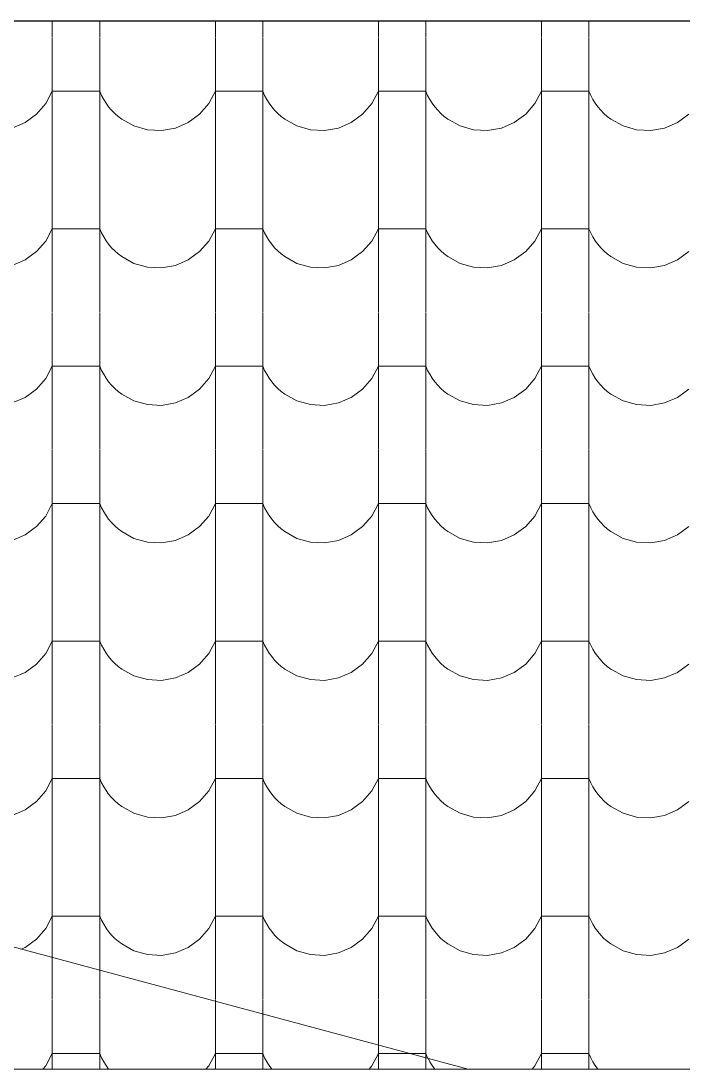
# Model space of a CAD drawing. Header units: millimetres. Extents: x 3554773 to 3850347, y -1853213 to -1653133.
# Drawn here: x 3612596 to 3615305, y -1693582 to -1689296 of the extents above; entities that cross this region are included whole.
import ezdxf

# ---------------------------------------------------------------- set-up
doc = ezdxf.new("R2010")
doc.units = ezdxf.units.MM
doc.header["$MEASUREMENT"] = 0
doc.set_wipeout_variables(frame=1)
doc.linetypes.add('Wipeout_Contour', pattern=[1000, 0, -1000])
doc.layers.add('Shell - Roof', color=7, linetype='Continuous')
for name, color, linetype, lineweight, true_color in [('Shell - Roof_Pen_No__72', 7, 'Continuous', 20, 0xbf8080), ('Shell - Roof_Pen_No__92', 7, 'Continuous', 13, 0xbf8080), ('Structural - Bearing_Pen_No__87', 7, 'Continuous', 20, 0x6a6a6a)]:
    doc.layers.add(name, color=color, linetype=linetype, lineweight=lineweight, true_color=true_color)

# ---------------------------------------------------------------- blocks, each defined once
blk = doc.blocks.new('*X19', base_point=(2062354.7, -947561.6))
at = {"layer": 'Shell - Roof_Pen_No__72', "linetype": 'Continuous'}
for p, q in [((3681145.7, -1725502.1), (3681145.7, -1725544.6)), ((3681193.7, -1725515), (3681193.7, -1725544.6)), ((3681145.7, -1725545.1), (3681145.7, -1725614.9)), ((3681193.7, -1725545.1), (3681193.7, -1725614.9)), ((3681310.7, -1725546.3), (3681310.7, -1725614.9)), ((3681358.7, -1725559.2), (3681358.7, -1725614.9)), ((3681475.7, -1725590.5), (3681475.7, -1725614.9)), ((3681139, -1725611.7), (3681145.7, -1725599.2)), ((3681169.7, -1725599.2), (3681145.7, -1725599.2)), ((3681193.7, -1725599.2), (3681169.7, -1725599.2)), ((3681193.7, -1725599.2), (3681195.5, -1725603.4)), ((3681304, -1725611.7), (3681310.7, -1725599.2)), ((3681334.7, -1725599.2), (3681310.7, -1725599.2)), ((3681358.7, -1725599.2), (3681334.7, -1725599.2)), ((3681358.7, -1725599.2), (3681360.5, -1725603.4)), ((3681469, -1725611.7), (3681475.7, -1725599.2)), ((3681499.7, -1725599.2), (3681475.7, -1725599.2)), ((3681507.9, -1725599.2), (3681499.7, -1725599.2)), ((3681136.2, -1725614.9), (3681139, -1725611.7)), ((3681195.5, -1725603.4), (3681197.7, -1725607.4)), ((3681197.7, -1725607.4), (3681200.1, -1725611.3)), ((3681200.1, -1725611.3), (3681202.7, -1725614.9)), ((3681301.2, -1725614.9), (3681304, -1725611.7)), ((3681360.5, -1725603.4), (3681362.7, -1725607.4)), ((3681362.7, -1725607.4), (3681365.1, -1725611.3)), ((3681365.1, -1725611.3), (3681367.7, -1725614.9)), ((3681466.2, -1725614.9), (3681469, -1725611.7)), ((3681523.7, -1725603.4), (3681523.7, -1725614.9)), ((3681525.9, -1725604), (3681527.7, -1725607.4)), ((3681527.7, -1725607.4), (3681530.1, -1725611.3)), ((3681530.1, -1725611.3), (3681532.7, -1725614.9))]:
    blk.add_line(p, q, dxfattribs=at)
blk = doc.blocks.new('Fill_10', base_point=(2062354.7, -947561.6))
at = {"color": 254, "linetype": 'Wipeout_Contour', "lineweight": 0, "ltscale": 12190911.82455207}
blk.add_wipeout([(3679150, -1724967.4), (3676733.4, -1725614.9), (3681566.6, -1725614.9)], dxfattribs=at).dxf.layer = 'Shell - Roof'
at = {"layer": 'Shell - Roof_Pen_No__72', "linetype": 'Continuous'}
blk.add_blockref('*X19', (2062354.7, -947561.6), dxfattribs=at)
blk = doc.blocks.new('*X21', base_point=(2062354.7, -947561.6))
at = {"layer": 'Shell - Roof_Pen_No__72', "linetype": 'Continuous'}
for p, q in [((3681145.7, -1724555.2), (3681145.7, -1724571.6)), ((3681193.7, -1724555.2), (3681193.7, -1724571.6)), ((3681310.7, -1724555.2), (3681310.7, -1724571.6)), ((3681358.7, -1724555.2), (3681358.7, -1724571.6)), ((3681475.7, -1724555.2), (3681475.7, -1724571.6)), ((3681523.7, -1724555.2), (3681523.7, -1724571.6)), ((3681640.7, -1724555.2), (3681640.7, -1724571.6)), ((3681688.7, -1724555.2), (3681688.7, -1724571.6)), ((3681145.7, -1724572.1), (3681145.7, -1724710.6)), ((3681193.7, -1724572.1), (3681193.7, -1724710.6)), ((3681310.7, -1724572.1), (3681310.7, -1724710.6)), ((3681358.7, -1724572.1), (3681358.7, -1724710.6)), ((3681475.7, -1724572.1), (3681475.7, -1724710.6)), ((3681523.7, -1724572.1), (3681523.7, -1724710.6)), ((3681640.7, -1724572.1), (3681640.7, -1724710.6)), ((3681688.7, -1724572.1), (3681688.7, -1724710.6)), ((3681139, -1724638.7), (3681145.7, -1724626.2)), ((3681169.7, -1724626.2), (3681145.7, -1724626.2)), ((3681193.7, -1724626.2), (3681169.7, -1724626.2)), ((3681193.7, -1724626.2), (3681195.5, -1724630.4)), ((3681304, -1724638.7), (3681310.7, -1724626.2)), ((3681334.7, -1724626.2), (3681310.7, -1724626.2)), ((3681358.7, -1724626.2), (3681334.7, -1724626.2)), ((3681358.7, -1724626.2), (3681360.5, -1724630.4)), ((3681469, -1724638.7), (3681475.7, -1724626.2)), ((3681499.7, -1724626.2), (3681475.7, -1724626.2)), ((3681523.7, -1724626.2), (3681499.7, -1724626.2)), ((3681523.7, -1724626.2), (3681525.5, -1724630.4)), ((3681634, -1724638.7), (3681640.7, -1724626.2)), ((3681664.7, -1724626.2), (3681640.7, -1724626.2)), ((3681688.7, -1724626.2), (3681664.7, -1724626.2)), ((3681688.7, -1724626.2), (3681690.5, -1724630.4)), ((3681195.5, -1724630.4), (3681197.7, -1724634.4)), ((3681197.7, -1724634.4), (3681200.1, -1724638.3)), ((3681200.1, -1724638.3), (3681202.7, -1724641.9)), ((3681360.5, -1724630.4), (3681362.7, -1724634.4)), ((3681362.7, -1724634.4), (3681365.1, -1724638.3)), ((3681365.1, -1724638.3), (3681367.7, -1724641.9)), ((3681525.5, -1724630.4), (3681527.7, -1724634.4)), ((3681527.7, -1724634.4), (3681530.1, -1724638.3)), ((3681530.1, -1724638.3), (3681532.7, -1724641.9)), ((3681690.5, -1724630.4), (3681692.7, -1724634.4)), ((3681692.7, -1724634.4), (3681695.1, -1724638.3)), ((3681695.1, -1724638.3), (3681697.7, -1724641.9)), ((3681129.7, -1724649.4), (3681139, -1724638.7)), ((3681202.7, -1724641.9), (3681205.7, -1724645.4)), ((3681205.7, -1724645.4), (3681208.9, -1724648.7)), ((3681208.9, -1724648.7), (3681212.3, -1724651.7)), ((3681294.7, -1724649.4), (3681304, -1724638.7)), ((3681367.7, -1724641.9), (3681370.7, -1724645.4)), ((3681370.7, -1724645.4), (3681373.9, -1724648.7)), ((3681373.9, -1724648.7), (3681377.3, -1724651.7)), ((3681459.7, -1724649.4), (3681469, -1724638.7)), ((3681532.7, -1724641.9), (3681535.7, -1724645.4)), ((3681535.7, -1724645.4), (3681538.9, -1724648.7)), ((3681538.9, -1724648.7), (3681542.3, -1724651.7)), ((3681624.7, -1724649.4), (3681634, -1724638.7)), ((3681697.7, -1724641.9), (3681700.7, -1724645.4)), ((3681700.7, -1724645.4), (3681703.9, -1724648.7)), ((3681703.9, -1724648.7), (3681707.3, -1724651.7)), ((3681105.2, -1724663.4), (3681118.2, -1724657.8)), ((3681118.2, -1724657.8), (3681129.7, -1724649.4)), ((3681212.3, -1724651.7), (3681215.9, -1724654.4)), ((3681215.9, -1724654.4), (3681228.3, -1724661.3)), ((3681270.2, -1724663.4), (3681283.2, -1724657.8)), ((3681283.2, -1724657.8), (3681294.7, -1724649.4)), ((3681377.3, -1724651.7), (3681380.9, -1724654.4)), ((3681380.9, -1724654.4), (3681393.3, -1724661.3)), ((3681435.2, -1724663.4), (3681448.2, -1724657.8)), ((3681448.2, -1724657.8), (3681459.7, -1724649.4)), ((3681542.3, -1724651.7), (3681545.9, -1724654.4)), ((3681545.9, -1724654.4), (3681558.3, -1724661.3)), ((3681600.2, -1724663.4), (3681613.2, -1724657.8)), ((3681613.2, -1724657.8), (3681624.7, -1724649.4)), ((3681707.3, -1724651.7), (3681710.9, -1724654.4)), ((3681710.9, -1724654.4), (3681723.3, -1724661.3)), ((3681765.2, -1724663.4), (3681778.2, -1724657.8)), ((3681778.2, -1724657.8), (3681789.7, -1724649.4)), ((3681228.3, -1724661.3), (3681242, -1724665.1)), ((3681242, -1724665.1), (3681256.2, -1724665.9)), ((3681256.2, -1724665.9), (3681270.2, -1724663.4)), ((3681393.3, -1724661.3), (3681407, -1724665.1)), ((3681407, -1724665.1), (3681421.2, -1724665.9)), ((3681421.2, -1724665.9), (3681435.2, -1724663.4)), ((3681558.3, -1724661.3), (3681572, -1724665.1)), ((3681572, -1724665.1), (3681586.2, -1724665.9)), ((3681586.2, -1724665.9), (3681600.2, -1724663.4)), ((3681723.3, -1724661.3), (3681737, -1724665.1)), ((3681737, -1724665.1), (3681751.2, -1724665.9)), ((3681751.2, -1724665.9), (3681765.2, -1724663.4)), ((3681145.7, -1724711.1), (3681145.7, -1724849.6)), ((3681193.7, -1724711.1), (3681193.7, -1724849.6)), ((3681310.7, -1724711.1), (3681310.7, -1724849.6)), ((3681358.7, -1724711.1), (3681358.7, -1724849.6)), ((3681475.7, -1724711.1), (3681475.7, -1724849.6)), ((3681523.7, -1724711.1), (3681523.7, -1724849.6)), ((3681640.7, -1724711.1), (3681640.7, -1724849.6)), ((3681688.7, -1724711.1), (3681688.7, -1724849.6)), ((3681139, -1724777.7), (3681145.7, -1724765.2)), ((3681169.7, -1724765.2), (3681145.7, -1724765.2)), ((3681193.7, -1724765.2), (3681169.7, -1724765.2)), ((3681193.7, -1724765.2), (3681195.5, -1724769.4)), ((3681304, -1724777.7), (3681310.7, -1724765.2)), ((3681334.7, -1724765.2), (3681310.7, -1724765.2)), ((3681358.7, -1724765.2), (3681334.7, -1724765.2)), ((3681358.7, -1724765.2), (3681360.5, -1724769.4)), ((3681469, -1724777.7), (3681475.7, -1724765.2)), ((3681499.7, -1724765.2), (3681475.7, -1724765.2)), ((3681523.7, -1724765.2), (3681499.7, -1724765.2)), ((3681523.7, -1724765.2), (3681525.5, -1724769.4)), ((3681634, -1724777.7), (3681640.7, -1724765.2)), ((3681664.7, -1724765.2), (3681640.7, -1724765.2)), ((3681688.7, -1724765.2), (3681664.7, -1724765.2)), ((3681688.7, -1724765.2), (3681690.5, -1724769.4)), ((3681195.5, -1724769.4), (3681197.7, -1724773.4)), ((3681197.7, -1724773.4), (3681200.1, -1724777.3)), ((3681360.5, -1724769.4), (3681362.7, -1724773.4)), ((3681362.7, -1724773.4), (3681365.1, -1724777.3)), ((3681525.5, -1724769.4), (3681527.7, -1724773.4)), ((3681527.7, -1724773.4), (3681530.1, -1724777.3)), ((3681690.5, -1724769.4), (3681692.7, -1724773.4)), ((3681692.7, -1724773.4), (3681695.1, -1724777.3)), ((3681129.7, -1724788.4), (3681139, -1724777.7)), ((3681200.1, -1724777.3), (3681202.7, -1724780.9)), ((3681202.7, -1724780.9), (3681205.7, -1724784.4)), ((3681205.7, -1724784.4), (3681208.9, -1724787.7)), ((3681294.7, -1724788.4), (3681304, -1724777.7)), ((3681365.1, -1724777.3), (3681367.7, -1724780.9)), ((3681367.7, -1724780.9), (3681370.7, -1724784.4)), ((3681370.7, -1724784.4), (3681373.9, -1724787.7)), ((3681459.7, -1724788.4), (3681469, -1724777.7)), ((3681530.1, -1724777.3), (3681532.7, -1724780.9)), ((3681532.7, -1724780.9), (3681535.7, -1724784.4)), ((3681535.7, -1724784.4), (3681538.9, -1724787.7)), ((3681624.7, -1724788.4), (3681634, -1724777.7)), ((3681695.1, -1724777.3), (3681697.7, -1724780.9)), ((3681697.7, -1724780.9), (3681700.7, -1724784.4)), ((3681700.7, -1724784.4), (3681703.9, -1724787.7)), ((3681105.2, -1724802.4), (3681118.2, -1724796.8)), ((3681118.2, -1724796.8), (3681129.7, -1724788.4)), ((3681208.9, -1724787.7), (3681212.3, -1724790.7)), ((3681212.3, -1724790.7), (3681215.9, -1724793.4)), ((3681215.9, -1724793.4), (3681228.3, -1724800.3)), ((3681270.2, -1724802.4), (3681283.2, -1724796.8)), ((3681283.2, -1724796.8), (3681294.7, -1724788.4)), ((3681373.9, -1724787.7), (3681377.3, -1724790.7)), ((3681377.3, -1724790.7), (3681380.9, -1724793.4)), ((3681380.9, -1724793.4), (3681393.3, -1724800.3)), ((3681435.2, -1724802.4), (3681448.2, -1724796.8)), ((3681448.2, -1724796.8), (3681459.7, -1724788.4)), ((3681538.9, -1724787.7), (3681542.3, -1724790.7)), ((3681542.3, -1724790.7), (3681545.9, -1724793.4)), ((3681545.9, -1724793.4), (3681558.3, -1724800.3)), ((3681600.2, -1724802.4), (3681613.2, -1724796.8)), ((3681613.2, -1724796.8), (3681624.7, -1724788.4)), ((3681703.9, -1724787.7), (3681707.3, -1724790.7)), ((3681707.3, -1724790.7), (3681710.9, -1724793.4)), ((3681710.9, -1724793.4), (3681723.3, -1724800.3)), ((3681765.2, -1724802.4), (3681778.2, -1724796.8)), ((3681778.2, -1724796.8), (3681789.7, -1724788.4)), ((3681228.3, -1724800.3), (3681242, -1724804.1)), ((3681242, -1724804.1), (3681256.2, -1724804.9)), ((3681256.2, -1724804.9), (3681270.2, -1724802.4)), ((3681393.3, -1724800.3), (3681407, -1724804.1)), ((3681407, -1724804.1), (3681421.2, -1724804.9)), ((3681421.2, -1724804.9), (3681435.2, -1724802.4)), ((3681558.3, -1724800.3), (3681572, -1724804.1)), ((3681572, -1724804.1), (3681586.2, -1724804.9)), ((3681586.2, -1724804.9), (3681600.2, -1724802.4)), ((3681723.3, -1724800.3), (3681737, -1724804.1)), ((3681737, -1724804.1), (3681751.2, -1724804.9)), ((3681751.2, -1724804.9), (3681765.2, -1724802.4)), ((3681145.7, -1724850.1), (3681145.7, -1724988.6)), ((3681193.7, -1724850.1), (3681193.7, -1724988.6)), ((3681310.7, -1724850.1), (3681310.7, -1724988.6)), ((3681358.7, -1724850.1), (3681358.7, -1724988.6)), ((3681475.7, -1724850.1), (3681475.7, -1724988.6)), ((3681523.7, -1724850.1), (3681523.7, -1724988.6)), ((3681640.7, -1724850.1), (3681640.7, -1724988.6)), ((3681688.7, -1724850.1), (3681688.7, -1724988.6)), ((3681139, -1724916.7), (3681145.7, -1724904.2)), ((3681169.7, -1724904.2), (3681145.7, -1724904.2)), ((3681193.7, -1724904.2), (3681169.7, -1724904.2)), ((3681193.7, -1724904.2), (3681195.5, -1724908.4)), ((3681195.5, -1724908.4), (3681197.7, -1724912.4)), ((3681197.7, -1724912.4), (3681200.1, -1724916.3)), ((3681304, -1724916.7), (3681310.7, -1724904.2)), ((3681334.7, -1724904.2), (3681310.7, -1724904.2)), ((3681358.7, -1724904.2), (3681334.7, -1724904.2)), ((3681358.7, -1724904.2), (3681360.5, -1724908.4)), ((3681360.5, -1724908.4), (3681362.7, -1724912.4)), ((3681362.7, -1724912.4), (3681365.1, -1724916.3)), ((3681469, -1724916.7), (3681475.7, -1724904.2)), ((3681499.7, -1724904.2), (3681475.7, -1724904.2)), ((3681523.7, -1724904.2), (3681499.7, -1724904.2)), ((3681523.7, -1724904.2), (3681525.5, -1724908.4)), ((3681525.5, -1724908.4), (3681527.7, -1724912.4)), ((3681527.7, -1724912.4), (3681530.1, -1724916.3)), ((3681634, -1724916.7), (3681640.7, -1724904.2)), ((3681664.7, -1724904.2), (3681640.7, -1724904.2)), ((3681688.7, -1724904.2), (3681664.7, -1724904.2)), ((3681688.7, -1724904.2), (3681690.5, -1724908.4)), ((3681690.5, -1724908.4), (3681692.7, -1724912.4)), ((3681692.7, -1724912.4), (3681695.1, -1724916.3)), ((3681129.7, -1724927.4), (3681139, -1724916.7)), ((3681200.1, -1724916.3), (3681202.7, -1724919.9)), ((3681202.7, -1724919.9), (3681205.7, -1724923.4)), ((3681205.7, -1724923.4), (3681208.9, -1724926.7)), ((3681294.7, -1724927.4), (3681304, -1724916.7)), ((3681365.1, -1724916.3), (3681367.7, -1724919.9)), ((3681367.7, -1724919.9), (3681370.7, -1724923.4)), ((3681370.7, -1724923.4), (3681373.9, -1724926.7)), ((3681459.7, -1724927.4), (3681469, -1724916.7)), ((3681530.1, -1724916.3), (3681532.7, -1724919.9)), ((3681532.7, -1724919.9), (3681535.7, -1724923.4)), ((3681535.7, -1724923.4), (3681538.9, -1724926.7)), ((3681624.7, -1724927.4), (3681634, -1724916.7)), ((3681695.1, -1724916.3), (3681697.7, -1724919.9)), ((3681697.7, -1724919.9), (3681700.7, -1724923.4)), ((3681700.7, -1724923.4), (3681703.9, -1724926.7)), ((3681118.2, -1724935.8), (3681129.7, -1724927.4)), ((3681208.9, -1724926.7), (3681212.3, -1724929.7)), ((3681212.3, -1724929.7), (3681215.9, -1724932.4)), ((3681215.9, -1724932.4), (3681228.3, -1724939.3)), ((3681283.2, -1724935.8), (3681294.7, -1724927.4)), ((3681373.9, -1724926.7), (3681377.3, -1724929.7)), ((3681377.3, -1724929.7), (3681380.9, -1724932.4)), ((3681380.9, -1724932.4), (3681393.3, -1724939.3)), ((3681448.2, -1724935.8), (3681459.7, -1724927.4)), ((3681538.9, -1724926.7), (3681542.3, -1724929.7)), ((3681542.3, -1724929.7), (3681545.9, -1724932.4)), ((3681545.9, -1724932.4), (3681558.3, -1724939.3)), ((3681613.2, -1724935.8), (3681624.7, -1724927.4)), ((3681703.9, -1724926.7), (3681707.3, -1724929.7)), ((3681707.3, -1724929.7), (3681710.9, -1724932.4)), ((3681710.9, -1724932.4), (3681723.3, -1724939.3)), ((3681778.2, -1724935.8), (3681789.7, -1724927.4)), ((3681105.2, -1724941.4), (3681118.2, -1724935.8)), ((3681228.3, -1724939.3), (3681242, -1724943.1)), ((3681242, -1724943.1), (3681256.2, -1724943.9)), ((3681256.2, -1724943.9), (3681270.2, -1724941.4)), ((3681270.2, -1724941.4), (3681283.2, -1724935.8)), ((3681393.3, -1724939.3), (3681407, -1724943.1)), ((3681407, -1724943.1), (3681421.2, -1724943.9)), ((3681421.2, -1724943.9), (3681435.2, -1724941.4)), ((3681435.2, -1724941.4), (3681448.2, -1724935.8)), ((3681558.3, -1724939.3), (3681572, -1724943.1)), ((3681572, -1724943.1), (3681586.2, -1724943.9)), ((3681586.2, -1724943.9), (3681600.2, -1724941.4)), ((3681600.2, -1724941.4), (3681613.2, -1724935.8)), ((3681723.3, -1724939.3), (3681737, -1724943.1)), ((3681737, -1724943.1), (3681751.2, -1724943.9)), ((3681751.2, -1724943.9), (3681765.2, -1724941.4)), ((3681765.2, -1724941.4), (3681778.2, -1724935.8)), ((3681145.7, -1724989.1), (3681145.7, -1725127.6)), ((3681193.7, -1724989.1), (3681193.7, -1725127.6)), ((3681310.7, -1724989.1), (3681310.7, -1725127.6)), ((3681358.7, -1724989.1), (3681358.7, -1725127.6)), ((3681475.7, -1724989.1), (3681475.7, -1725127.6)), ((3681523.7, -1724989.1), (3681523.7, -1725127.6)), ((3681640.7, -1724989.1), (3681640.7, -1725127.6)), ((3681688.7, -1724989.1), (3681688.7, -1725127.6)), ((3681139, -1725055.7), (3681145.7, -1725043.2)), ((3681169.7, -1725043.2), (3681145.7, -1725043.2)), ((3681193.7, -1725043.2), (3681169.7, -1725043.2)), ((3681193.7, -1725043.2), (3681195.5, -1725047.4)), ((3681195.5, -1725047.4), (3681197.7, -1725051.4)), ((3681197.7, -1725051.4), (3681200.1, -1725055.3)), ((3681304, -1725055.7), (3681310.7, -1725043.2)), ((3681334.7, -1725043.2), (3681310.7, -1725043.2)), ((3681358.7, -1725043.2), (3681334.7, -1725043.2)), ((3681358.7, -1725043.2), (3681360.5, -1725047.4)), ((3681360.5, -1725047.4), (3681362.7, -1725051.4)), ((3681362.7, -1725051.4), (3681365.1, -1725055.3)), ((3681469, -1725055.7), (3681475.7, -1725043.2)), ((3681499.7, -1725043.2), (3681475.7, -1725043.2)), ((3681523.7, -1725043.2), (3681499.7, -1725043.2)), ((3681523.7, -1725043.2), (3681525.5, -1725047.4)), ((3681525.5, -1725047.4), (3681527.7, -1725051.4)), ((3681527.7, -1725051.4), (3681530.1, -1725055.3)), ((3681634, -1725055.7), (3681640.7, -1725043.2)), ((3681664.7, -1725043.2), (3681640.7, -1725043.2)), ((3681688.7, -1725043.2), (3681664.7, -1725043.2)), ((3681688.7, -1725043.2), (3681690.5, -1725047.4)), ((3681690.5, -1725047.4), (3681692.7, -1725051.4)), ((3681692.7, -1725051.4), (3681695.1, -1725055.3)), ((3681129.7, -1725066.4), (3681139, -1725055.7)), ((3681200.1, -1725055.3), (3681202.7, -1725058.9)), ((3681202.7, -1725058.9), (3681205.7, -1725062.4)), ((3681294.7, -1725066.4), (3681304, -1725055.7)), ((3681365.1, -1725055.3), (3681367.7, -1725058.9)), ((3681367.7, -1725058.9), (3681370.7, -1725062.4)), ((3681459.7, -1725066.4), (3681469, -1725055.7)), ((3681530.1, -1725055.3), (3681532.7, -1725058.9)), ((3681532.7, -1725058.9), (3681535.7, -1725062.4)), ((3681624.7, -1725066.4), (3681634, -1725055.7)), ((3681695.1, -1725055.3), (3681697.7, -1725058.9)), ((3681697.7, -1725058.9), (3681700.7, -1725062.4)), ((3681118.2, -1725074.8), (3681129.7, -1725066.4)), ((3681205.7, -1725062.4), (3681208.9, -1725065.7)), ((3681208.9, -1725065.7), (3681212.3, -1725068.7)), ((3681212.3, -1725068.7), (3681215.9, -1725071.4)), ((3681215.9, -1725071.4), (3681228.3, -1725078.3)), ((3681283.2, -1725074.8), (3681294.7, -1725066.4)), ((3681370.7, -1725062.4), (3681373.9, -1725065.7)), ((3681373.9, -1725065.7), (3681377.3, -1725068.7)), ((3681377.3, -1725068.7), (3681380.9, -1725071.4)), ((3681380.9, -1725071.4), (3681393.3, -1725078.3)), ((3681448.2, -1725074.8), (3681459.7, -1725066.4)), ((3681535.7, -1725062.4), (3681538.9, -1725065.7)), ((3681538.9, -1725065.7), (3681542.3, -1725068.7)), ((3681542.3, -1725068.7), (3681545.9, -1725071.4)), ((3681545.9, -1725071.4), (3681558.3, -1725078.3)), ((3681613.2, -1725074.8), (3681624.7, -1725066.4)), ((3681700.7, -1725062.4), (3681703.9, -1725065.7)), ((3681703.9, -1725065.7), (3681707.3, -1725068.7)), ((3681707.3, -1725068.7), (3681710.9, -1725071.4)), ((3681710.9, -1725071.4), (3681723.3, -1725078.3)), ((3681778.2, -1725074.8), (3681789.7, -1725066.4)), ((3681105.2, -1725080.4), (3681118.2, -1725074.8)), ((3681228.3, -1725078.3), (3681242, -1725082.1)), ((3681242, -1725082.1), (3681256.2, -1725082.9)), ((3681256.2, -1725082.9), (3681270.2, -1725080.4)), ((3681270.2, -1725080.4), (3681283.2, -1725074.8)), ((3681393.3, -1725078.3), (3681407, -1725082.1)), ((3681407, -1725082.1), (3681421.2, -1725082.9)), ((3681421.2, -1725082.9), (3681435.2, -1725080.4)), ((3681435.2, -1725080.4), (3681448.2, -1725074.8)), ((3681558.3, -1725078.3), (3681572, -1725082.1)), ((3681572, -1725082.1), (3681586.2, -1725082.9)), ((3681586.2, -1725082.9), (3681600.2, -1725080.4)), ((3681600.2, -1725080.4), (3681613.2, -1725074.8)), ((3681723.3, -1725078.3), (3681737, -1725082.1)), ((3681737, -1725082.1), (3681751.2, -1725082.9)), ((3681751.2, -1725082.9), (3681765.2, -1725080.4)), ((3681765.2, -1725080.4), (3681778.2, -1725074.8)), ((3681145.7, -1725128.1), (3681145.7, -1725266.6)), ((3681193.7, -1725128.1), (3681193.7, -1725266.6)), ((3681310.7, -1725128.1), (3681310.7, -1725266.6)), ((3681358.7, -1725128.1), (3681358.7, -1725266.6)), ((3681475.7, -1725128.1), (3681475.7, -1725266.6)), ((3681523.7, -1725128.1), (3681523.7, -1725266.6)), ((3681640.7, -1725128.1), (3681640.7, -1725266.6)), ((3681688.7, -1725128.1), (3681688.7, -1725266.6)), ((3681139, -1725194.7), (3681145.7, -1725182.2)), ((3681169.7, -1725182.2), (3681145.7, -1725182.2)), ((3681193.7, -1725182.2), (3681169.7, -1725182.2)), ((3681193.7, -1725182.2), (3681195.5, -1725186.4)), ((3681195.5, -1725186.4), (3681197.7, -1725190.4)), ((3681304, -1725194.7), (3681310.7, -1725182.2)), ((3681334.7, -1725182.2), (3681310.7, -1725182.2)), ((3681358.7, -1725182.2), (3681334.7, -1725182.2)), ((3681358.7, -1725182.2), (3681360.5, -1725186.4)), ((3681360.5, -1725186.4), (3681362.7, -1725190.4)), ((3681469, -1725194.7), (3681475.7, -1725182.2)), ((3681499.7, -1725182.2), (3681475.7, -1725182.2)), ((3681523.7, -1725182.2), (3681499.7, -1725182.2)), ((3681523.7, -1725182.2), (3681525.5, -1725186.4)), ((3681525.5, -1725186.4), (3681527.7, -1725190.4)), ((3681634, -1725194.7), (3681640.7, -1725182.2)), ((3681664.7, -1725182.2), (3681640.7, -1725182.2)), ((3681688.7, -1725182.2), (3681664.7, -1725182.2)), ((3681688.7, -1725182.2), (3681690.5, -1725186.4)), ((3681690.5, -1725186.4), (3681692.7, -1725190.4)), ((3681129.7, -1725205.4), (3681139, -1725194.7)), ((3681197.7, -1725190.4), (3681200.1, -1725194.3)), ((3681200.1, -1725194.3), (3681202.7, -1725197.9)), ((3681202.7, -1725197.9), (3681205.7, -1725201.4)), ((3681294.7, -1725205.4), (3681304, -1725194.7)), ((3681362.7, -1725190.4), (3681365.1, -1725194.3)), ((3681365.1, -1725194.3), (3681367.7, -1725197.9)), ((3681367.7, -1725197.9), (3681370.7, -1725201.4)), ((3681459.7, -1725205.4), (3681469, -1725194.7)), ((3681527.7, -1725190.4), (3681530.1, -1725194.3)), ((3681530.1, -1725194.3), (3681532.7, -1725197.9)), ((3681532.7, -1725197.9), (3681535.7, -1725201.4)), ((3681624.7, -1725205.4), (3681634, -1725194.7)), ((3681692.7, -1725190.4), (3681695.1, -1725194.3)), ((3681695.1, -1725194.3), (3681697.7, -1725197.9)), ((3681697.7, -1725197.9), (3681700.7, -1725201.4)), ((3681118.2, -1725213.8), (3681129.7, -1725205.4)), ((3681205.7, -1725201.4), (3681208.9, -1725204.7)), ((3681208.9, -1725204.7), (3681212.3, -1725207.7)), ((3681212.3, -1725207.7), (3681215.9, -1725210.4)), ((3681215.9, -1725210.4), (3681228.3, -1725217.3)), ((3681283.2, -1725213.8), (3681294.7, -1725205.4)), ((3681370.7, -1725201.4), (3681373.9, -1725204.7)), ((3681373.9, -1725204.7), (3681377.3, -1725207.7)), ((3681377.3, -1725207.7), (3681380.9, -1725210.4)), ((3681380.9, -1725210.4), (3681393.3, -1725217.3)), ((3681448.2, -1725213.8), (3681459.7, -1725205.4)), ((3681535.7, -1725201.4), (3681538.9, -1725204.7)), ((3681538.9, -1725204.7), (3681542.3, -1725207.7)), ((3681542.3, -1725207.7), (3681545.9, -1725210.4)), ((3681545.9, -1725210.4), (3681558.3, -1725217.3)), ((3681613.2, -1725213.8), (3681624.7, -1725205.4)), ((3681700.7, -1725201.4), (3681703.9, -1725204.7)), ((3681703.9, -1725204.7), (3681707.3, -1725207.7)), ((3681707.3, -1725207.7), (3681710.9, -1725210.4)), ((3681710.9, -1725210.4), (3681723.3, -1725217.3)), ((3681778.2, -1725213.8), (3681789.7, -1725205.4)), ((3681105.2, -1725219.4), (3681118.2, -1725213.8)), ((3681228.3, -1725217.3), (3681242, -1725221.1)), ((3681242, -1725221.1), (3681256.2, -1725221.9)), ((3681256.2, -1725221.9), (3681270.2, -1725219.4)), ((3681270.2, -1725219.4), (3681283.2, -1725213.8)), ((3681393.3, -1725217.3), (3681407, -1725221.1)), ((3681407, -1725221.1), (3681421.2, -1725221.9)), ((3681421.2, -1725221.9), (3681435.2, -1725219.4)), ((3681435.2, -1725219.4), (3681448.2, -1725213.8)), ((3681558.3, -1725217.3), (3681572, -1725221.1)), ((3681572, -1725221.1), (3681586.2, -1725221.9)), ((3681586.2, -1725221.9), (3681600.2, -1725219.4)), ((3681600.2, -1725219.4), (3681613.2, -1725213.8)), ((3681723.3, -1725217.3), (3681737, -1725221.1)), ((3681737, -1725221.1), (3681751.2, -1725221.9)), ((3681751.2, -1725221.9), (3681765.2, -1725219.4)), ((3681765.2, -1725219.4), (3681778.2, -1725213.8)), ((3681145.7, -1725267.1), (3681145.7, -1725405.6)), ((3681193.7, -1725267.1), (3681193.7, -1725405.6)), ((3681310.7, -1725267.1), (3681310.7, -1725405.6)), ((3681358.7, -1725267.1), (3681358.7, -1725405.6)), ((3681475.7, -1725267.1), (3681475.7, -1725405.6)), ((3681523.7, -1725267.1), (3681523.7, -1725405.6)), ((3681640.7, -1725267.1), (3681640.7, -1725405.6)), ((3681688.7, -1725267.1), (3681688.7, -1725405.6)), ((3681139, -1725333.7), (3681145.7, -1725321.2)), ((3681169.7, -1725321.2), (3681145.7, -1725321.2)), ((3681193.7, -1725321.2), (3681169.7, -1725321.2)), ((3681193.7, -1725321.2), (3681195.5, -1725325.4)), ((3681195.5, -1725325.4), (3681197.7, -1725329.4)), ((3681304, -1725333.7), (3681310.7, -1725321.2)), ((3681334.7, -1725321.2), (3681310.7, -1725321.2)), ((3681358.7, -1725321.2), (3681334.7, -1725321.2)), ((3681358.7, -1725321.2), (3681360.5, -1725325.4)), ((3681360.5, -1725325.4), (3681362.7, -1725329.4)), ((3681469, -1725333.7), (3681475.7, -1725321.2)), ((3681499.7, -1725321.2), (3681475.7, -1725321.2)), ((3681523.7, -1725321.2), (3681499.7, -1725321.2)), ((3681523.7, -1725321.2), (3681525.5, -1725325.4)), ((3681525.5, -1725325.4), (3681527.7, -1725329.4)), ((3681634, -1725333.7), (3681640.7, -1725321.2)), ((3681664.7, -1725321.2), (3681640.7, -1725321.2)), ((3681688.7, -1725321.2), (3681664.7, -1725321.2)), ((3681688.7, -1725321.2), (3681690.5, -1725325.4)), ((3681690.5, -1725325.4), (3681692.7, -1725329.4)), ((3681129.7, -1725344.4), (3681139, -1725333.7)), ((3681197.7, -1725329.4), (3681200.1, -1725333.3)), ((3681200.1, -1725333.3), (3681202.7, -1725336.9)), ((3681202.7, -1725336.9), (3681205.7, -1725340.4)), ((3681294.7, -1725344.4), (3681304, -1725333.7)), ((3681362.7, -1725329.4), (3681365.1, -1725333.3)), ((3681365.1, -1725333.3), (3681367.7, -1725336.9)), ((3681367.7, -1725336.9), (3681370.7, -1725340.4)), ((3681459.7, -1725344.4), (3681469, -1725333.7)), ((3681527.7, -1725329.4), (3681530.1, -1725333.3)), ((3681530.1, -1725333.3), (3681532.7, -1725336.9)), ((3681532.7, -1725336.9), (3681535.7, -1725340.4)), ((3681624.7, -1725344.4), (3681634, -1725333.7)), ((3681692.7, -1725329.4), (3681695.1, -1725333.3)), ((3681695.1, -1725333.3), (3681697.7, -1725336.9)), ((3681697.7, -1725336.9), (3681700.7, -1725340.4)), ((3681118.2, -1725352.8), (3681129.7, -1725344.4)), ((3681205.7, -1725340.4), (3681208.9, -1725343.7)), ((3681208.9, -1725343.7), (3681212.3, -1725346.7)), ((3681212.3, -1725346.7), (3681215.9, -1725349.4)), ((3681283.2, -1725352.8), (3681294.7, -1725344.4)), ((3681370.7, -1725340.4), (3681373.9, -1725343.7)), ((3681373.9, -1725343.7), (3681377.3, -1725346.7)), ((3681377.3, -1725346.7), (3681380.9, -1725349.4)), ((3681448.2, -1725352.8), (3681459.7, -1725344.4)), ((3681535.7, -1725340.4), (3681538.9, -1725343.7)), ((3681538.9, -1725343.7), (3681542.3, -1725346.7)), ((3681542.3, -1725346.7), (3681545.9, -1725349.4)), ((3681613.2, -1725352.8), (3681624.7, -1725344.4)), ((3681700.7, -1725340.4), (3681703.9, -1725343.7)), ((3681703.9, -1725343.7), (3681707.3, -1725346.7)), ((3681707.3, -1725346.7), (3681710.9, -1725349.4)), ((3681778.2, -1725352.8), (3681789.7, -1725344.4)), ((3681105.2, -1725358.4), (3681118.2, -1725352.8)), ((3681215.9, -1725349.4), (3681228.3, -1725356.3)), ((3681228.3, -1725356.3), (3681242, -1725360.1)), ((3681256.2, -1725360.9), (3681270.2, -1725358.4)), ((3681270.2, -1725358.4), (3681283.2, -1725352.8)), ((3681380.9, -1725349.4), (3681393.3, -1725356.3)), ((3681393.3, -1725356.3), (3681407, -1725360.1)), ((3681421.2, -1725360.9), (3681435.2, -1725358.4)), ((3681435.2, -1725358.4), (3681448.2, -1725352.8)), ((3681545.9, -1725349.4), (3681558.3, -1725356.3)), ((3681558.3, -1725356.3), (3681572, -1725360.1)), ((3681586.2, -1725360.9), (3681600.2, -1725358.4)), ((3681600.2, -1725358.4), (3681613.2, -1725352.8)), ((3681710.9, -1725349.4), (3681723.3, -1725356.3)), ((3681723.3, -1725356.3), (3681737, -1725360.1)), ((3681751.2, -1725360.9), (3681765.2, -1725358.4)), ((3681765.2, -1725358.4), (3681778.2, -1725352.8)), ((3681242, -1725360.1), (3681256.2, -1725360.9)), ((3681407, -1725360.1), (3681421.2, -1725360.9)), ((3681572, -1725360.1), (3681586.2, -1725360.9)), ((3681737, -1725360.1), (3681751.2, -1725360.9)), ((3681145.7, -1725406.1), (3681145.7, -1725502.1)), ((3681193.7, -1725406.1), (3681193.7, -1725515)), ((3681310.7, -1725406.1), (3681310.7, -1725544.6)), ((3681358.7, -1725406.1), (3681358.7, -1725544.6)), ((3681475.7, -1725406.1), (3681475.7, -1725544.6)), ((3681523.7, -1725406.1), (3681523.7, -1725544.6)), ((3681640.7, -1725406.1), (3681640.7, -1725544.6)), ((3681688.7, -1725406.1), (3681688.7, -1725544.6)), ((3681139, -1725472.7), (3681145.7, -1725460.2)), ((3681169.7, -1725460.2), (3681145.7, -1725460.2)), ((3681193.7, -1725460.2), (3681169.7, -1725460.2)), ((3681193.7, -1725460.2), (3681195.5, -1725464.4)), ((3681195.5, -1725464.4), (3681197.7, -1725468.4)), ((3681304, -1725472.7), (3681310.7, -1725460.2)), ((3681334.7, -1725460.2), (3681310.7, -1725460.2)), ((3681358.7, -1725460.2), (3681334.7, -1725460.2)), ((3681358.7, -1725460.2), (3681360.5, -1725464.4)), ((3681360.5, -1725464.4), (3681362.7, -1725468.4)), ((3681469, -1725472.7), (3681475.7, -1725460.2)), ((3681499.7, -1725460.2), (3681475.7, -1725460.2)), ((3681523.7, -1725460.2), (3681499.7, -1725460.2)), ((3681523.7, -1725460.2), (3681525.5, -1725464.4)), ((3681525.5, -1725464.4), (3681527.7, -1725468.4)), ((3681634, -1725472.7), (3681640.7, -1725460.2)), ((3681664.7, -1725460.2), (3681640.7, -1725460.2)), ((3681688.7, -1725460.2), (3681664.7, -1725460.2)), ((3681688.7, -1725460.2), (3681690.5, -1725464.4)), ((3681690.5, -1725464.4), (3681692.7, -1725468.4)), ((3681129.7, -1725483.4), (3681139, -1725472.7)), ((3681197.7, -1725468.4), (3681200.1, -1725472.3)), ((3681200.1, -1725472.3), (3681202.7, -1725475.9)), ((3681294.7, -1725483.4), (3681304, -1725472.7)), ((3681362.7, -1725468.4), (3681365.1, -1725472.3)), ((3681365.1, -1725472.3), (3681367.7, -1725475.9)), ((3681459.7, -1725483.4), (3681469, -1725472.7)), ((3681527.7, -1725468.4), (3681530.1, -1725472.3)), ((3681530.1, -1725472.3), (3681532.7, -1725475.9)), ((3681624.7, -1725483.4), (3681634, -1725472.7)), ((3681692.7, -1725468.4), (3681695.1, -1725472.3)), ((3681695.1, -1725472.3), (3681697.7, -1725475.9)), ((3681118.2, -1725491.8), (3681129.7, -1725483.4)), ((3681202.7, -1725475.9), (3681205.7, -1725479.4)), ((3681205.7, -1725479.4), (3681208.9, -1725482.7)), ((3681208.9, -1725482.7), (3681212.3, -1725485.7)), ((3681212.3, -1725485.7), (3681215.9, -1725488.4)), ((3681283.2, -1725491.8), (3681294.7, -1725483.4)), ((3681367.7, -1725475.9), (3681370.7, -1725479.4)), ((3681370.7, -1725479.4), (3681373.9, -1725482.7)), ((3681373.9, -1725482.7), (3681377.3, -1725485.7)), ((3681377.3, -1725485.7), (3681380.9, -1725488.4)), ((3681448.2, -1725491.8), (3681459.7, -1725483.4)), ((3681532.7, -1725475.9), (3681535.7, -1725479.4)), ((3681535.7, -1725479.4), (3681538.9, -1725482.7)), ((3681538.9, -1725482.7), (3681542.3, -1725485.7)), ((3681542.3, -1725485.7), (3681545.9, -1725488.4)), ((3681613.2, -1725491.8), (3681624.7, -1725483.4)), ((3681697.7, -1725475.9), (3681700.7, -1725479.4)), ((3681700.7, -1725479.4), (3681703.9, -1725482.7)), ((3681703.9, -1725482.7), (3681707.3, -1725485.7)), ((3681707.3, -1725485.7), (3681710.9, -1725488.4)), ((3681778.2, -1725491.8), (3681789.7, -1725483.4)), ((3681113.9, -1725493.6), (3681118.2, -1725491.8)), ((3681215.9, -1725488.4), (3681228.3, -1725495.3)), ((3681228.3, -1725495.3), (3681242, -1725499.1)), ((3681270.2, -1725497.4), (3681283.2, -1725491.8)), ((3681380.9, -1725488.4), (3681393.3, -1725495.3)), ((3681393.3, -1725495.3), (3681407, -1725499.1)), ((3681435.2, -1725497.4), (3681448.2, -1725491.8)), ((3681545.9, -1725488.4), (3681558.3, -1725495.3)), ((3681558.3, -1725495.3), (3681572, -1725499.1)), ((3681600.2, -1725497.4), (3681613.2, -1725491.8)), ((3681710.9, -1725488.4), (3681723.3, -1725495.3)), ((3681723.3, -1725495.3), (3681737, -1725499.1)), ((3681765.2, -1725497.4), (3681778.2, -1725491.8)), ((3681242, -1725499.1), (3681256.2, -1725499.9)), ((3681256.2, -1725499.9), (3681270.2, -1725497.4)), ((3681407, -1725499.1), (3681421.2, -1725499.9)), ((3681421.2, -1725499.9), (3681435.2, -1725497.4)), ((3681572, -1725499.1), (3681586.2, -1725499.9)), ((3681586.2, -1725499.9), (3681600.2, -1725497.4)), ((3681737, -1725499.1), (3681751.2, -1725499.9)), ((3681751.2, -1725499.9), (3681765.2, -1725497.4)), ((3681310.7, -1725545.1), (3681310.7, -1725546.3)), ((3681358.7, -1725545.1), (3681358.7, -1725559.2)), ((3681475.7, -1725545.1), (3681475.7, -1725590.5)), ((3681523.7, -1725545.1), (3681523.7, -1725603.4)), ((3681640.7, -1725545.1), (3681640.7, -1725614.9)), ((3681688.7, -1725545.1), (3681688.7, -1725614.9)), ((3681523.7, -1725599.2), (3681507.9, -1725599.2)), ((3681523.7, -1725599.2), (3681525.5, -1725603.4)), ((3681634, -1725611.7), (3681640.7, -1725599.2)), ((3681664.7, -1725599.2), (3681640.7, -1725599.2)), ((3681688.7, -1725599.2), (3681664.7, -1725599.2)), ((3681688.7, -1725599.2), (3681690.5, -1725603.4)), ((3681525.5, -1725603.4), (3681525.9, -1725604)), ((3681631.2, -1725614.9), (3681634, -1725611.7)), ((3681690.5, -1725603.4), (3681692.7, -1725607.4)), ((3681692.7, -1725607.4), (3681695.1, -1725611.3)), ((3681695.1, -1725611.3), (3681697.7, -1725614.9))]:
    blk.add_line(p, q, dxfattribs=at)
blk = doc.blocks.new('Fill_11', base_point=(2062354.7, -947561.6))
at = {"color": 254, "linetype": 'Wipeout_Contour', "lineweight": 0, "ltscale": 20331142.60891676}
blk.add_wipeout([(3680688.3, -1724555.2), (3679150, -1724967.4), (3681566.6, -1725614.9), (3686699.9, -1725614.9), (3682745.1, -1724555.2)], dxfattribs=at).dxf.layer = 'Shell - Roof'
at = {"layer": 'Shell - Roof_Pen_No__72', "linetype": 'Continuous'}
blk.add_blockref('*X21', (2062354.7, -947561.6), dxfattribs=at)

msp = doc.modelspace()

# ---------------------------------------------------------------- block references
at = {"layer": 'Shell - Roof_Pen_No__72', "linetype": 'Continuous', "xscale": 4.044305905627746, "yscale": 4.044305905627746, "zscale": 4.044305905627746}
msp.add_blockref('Fill_10', (-2934162, 1453103.7), dxfattribs=at)

# ---------------------------------------------------------------- next in the draw order: block references
msp.add_blockref('Fill_11', (-2934162, 1453103.7), dxfattribs=at)

# ---------------------------------------------------------------- next in the draw order: linework, layer by layer
at = {"layer": 'Shell - Roof_Pen_No__92', "linetype": 'Continuous'}
for p, q in [((3610874, -1689295.9), (3619192.4, -1689295.9)), ((3614426.2, -1693581.6), (3604652.8, -1690962.9))]:
    msp.add_line(p, q, dxfattribs=at)
at = {"layer": 'Structural - Bearing_Pen_No__87', "linetype": 'Continuous'}
msp.add_line((3588176.4, -1693581.6), (3621129.2, -1693581.6), dxfattribs=at)

doc.saveas('drawing.dxf')
